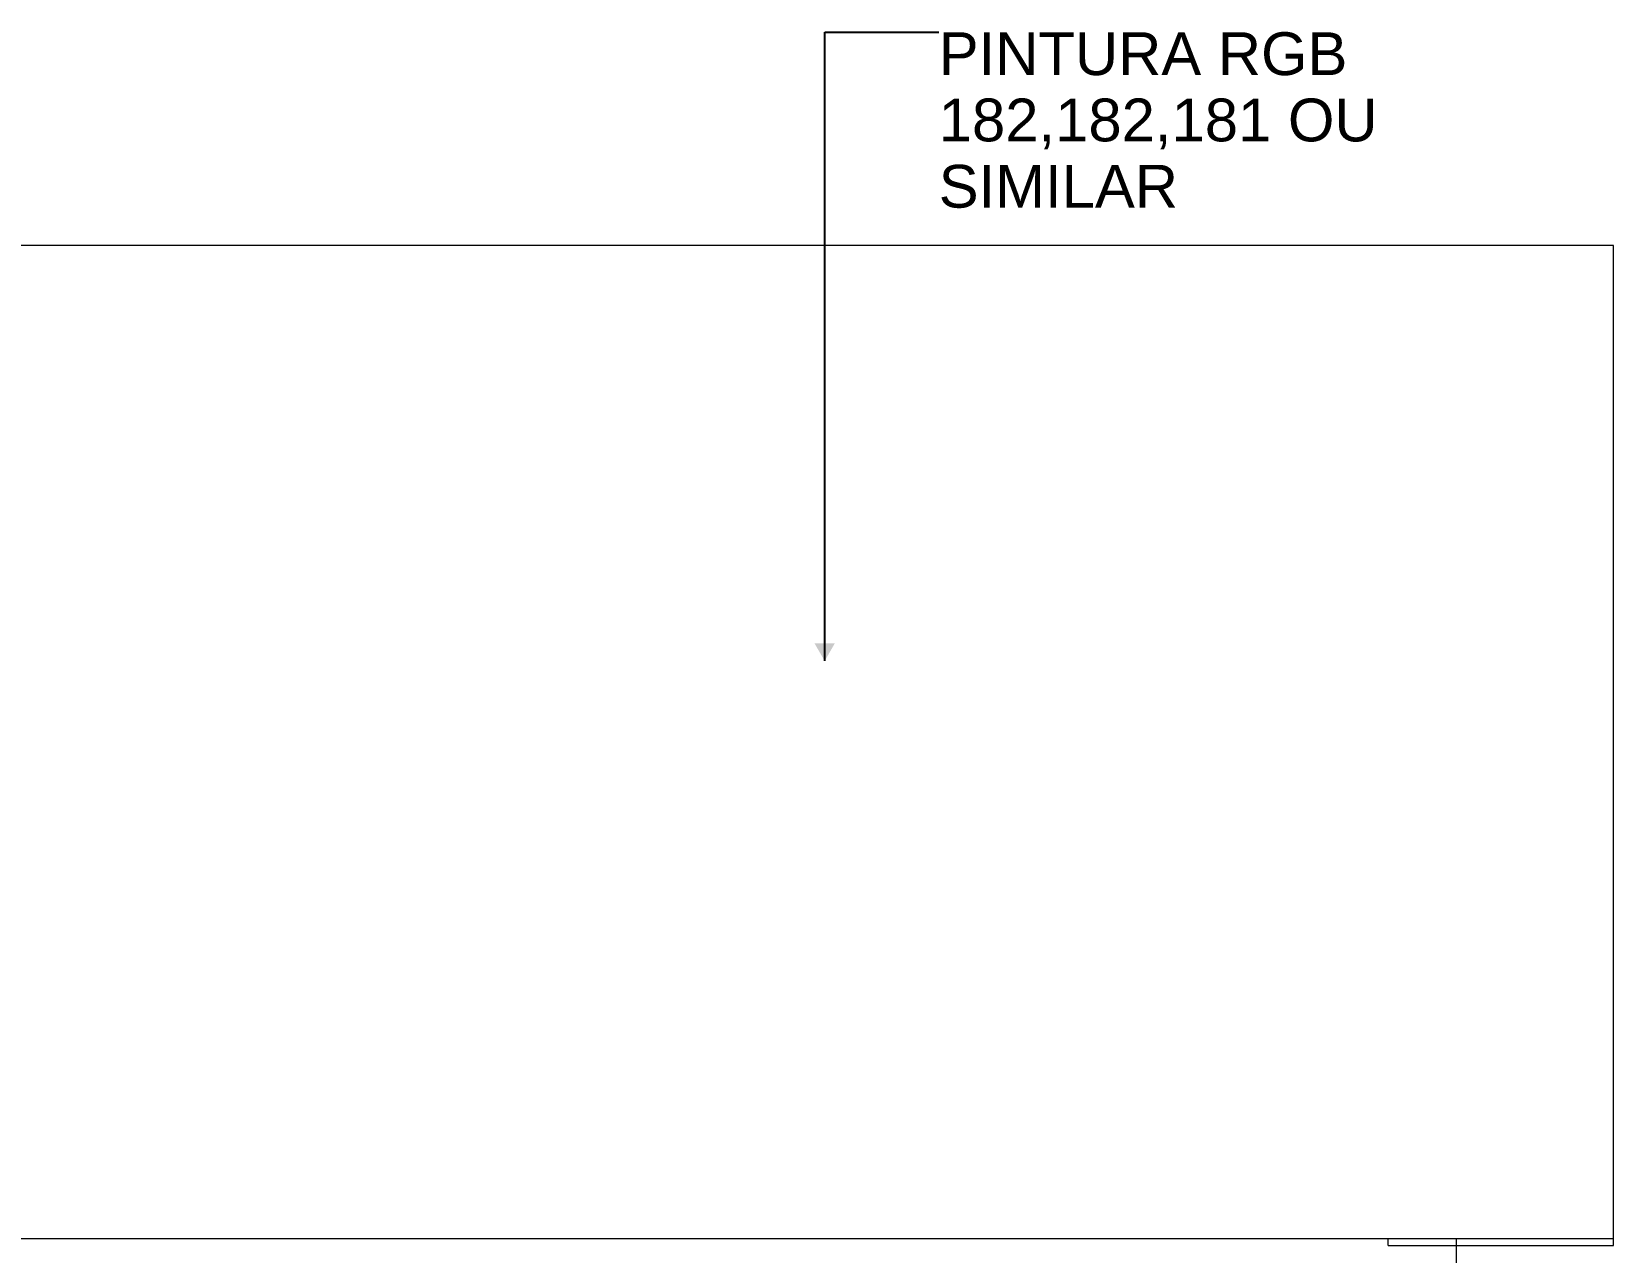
# Model space of a CAD drawing. Header units: metres. Extents: x -67.2 to -32.8, y -0.2 to 5.
# Drawn here: x -58.494 to -56.185, y 3.23 to 5.012 of the extents above; entities that cross this region are included whole.
import ezdxf

# ---------------------------------------------------------------- set-up
doc = ezdxf.new("R2010")
doc.units = ezdxf.units.M
doc.header["$MEASUREMENT"] = 0
for name, color, linetype, lineweight in [('COTAS EXECUTIVO.EXEC_Caneta_No__1', 7, 'Continuous', 35), ('COTAS EXECUTIVO.EXEC_Caneta_No__241', 7, 'Continuous', 13), ('FORRO.EXEC_Caneta_No__241', 7, 'Continuous', 13), ('PAREDE CONSTRUIR_Caneta_No__241', 7, 'Continuous', 13)]:
    doc.layers.add(name, color=color, linetype=linetype, lineweight=lineweight)
doc.styles.add('ESTILO_GERADO_1', font='arial.ttf')
doc.dimstyles.new('ESTILO_GERADO__5', dxfattribs={"dimtxt": 0.18, "dimasz": 0.0285, "dimexe": 0.18, "dimexo": 0.0625, "dimgap": 0, "dimtad": 0, "dimtih": 1, "dimtoh": 1, "dimdec": 4, "dimzin": 0, "dimdsep": 46, "dimcen": 0.09, "dimadec": 0, "dimazin": 0, "dimtfac": 1, "dimtdec": 4, "dimtmove": 0, "dimatfit": 3, "dimldrblk": 'ARROWHEAD_16', "dimfxl": 0, "dimtolj": 1, "dimtzin": 0, "dimarcsym": 0})

# ---------------------------------------------------------------- blocks, each defined once
blk = doc.blocks.new('ARROWHEAD_16')
at = {"linetype": 'Continuous', "lineweight": 0}
blk.add_hatch(color=0, dxfattribs=at).paths.add_polyline_path([(-0.9093, 0.525), (0, 0), (-0.9093, -0.525)])
at = {"color": 0, "linetype": 'Continuous', "lineweight": 0}
blk.add_line((0, 0), (-1, 0), dxfattribs=at)

msp = doc.modelspace()

# ---------------------------------------------------------------- linework, layer by layer
at = {"layer": 'FORRO.EXEC_Caneta_No__241', "color": 7, "linetype": 'Continuous', "lineweight": 13}
for p, q in [((-56.514, 3.24), (-56.514, 3.25)), ((-56.514, 3.24), (-56.414, 3.24)), ((-56.414, 3.24), (-56.1851, 3.24)), ((-56.1851, 3.24), (-56.1851, 3.25))]:
    msp.add_line(p, q, dxfattribs=at)
at = {"layer": 'PAREDE CONSTRUIR_Caneta_No__241', "color": 7, "linetype": 'Continuous', "lineweight": 13}
for p, q in [((-56.1851, 4.7), (-66.484, 4.7)), ((-56.1851, 3.25), (-56.1851, 4.7)), ((-56.414, 3.25), (-66.464, 3.25)), ((-56.414, 3.24), (-56.414, 3.25)), ((-56.1851, 3.25), (-56.414, 3.25)), ((-56.414, 0), (-56.414, 3.24))]:
    msp.add_line(p, q, dxfattribs=at)

# ---------------------------------------------------------------- texts
at = {"layer": 'COTAS EXECUTIVO.EXEC_Caneta_No__1', "color": 7, "linetype": 'Continuous', "lineweight": 35, "insert": (-57.1699, 5.0111), "char_height": 0.0625, "width": 0.845453, "attachment_point": 1, "line_spacing_factor": 0.928578, "style": 'ESTILO_GERADO_1'}
msp.add_mtext('\\A1;{\\pql;\\fArial|b0|i0|c0|p0;\\W1.000000;PINTURA RGB \\fArial|b0|i0|c0|p0;\\W1.000000;182\\fArial|b0|i0|c0|p0;\\W1.000000;,\\fArial|b0|i0|c0|p0;\\W1.000000;182\\fArial|b0|i0|c0|p0;\\W1.000000;,\\fArial|b0|i0|c0|p0;\\W1.000000;181\\fArial|b0|i0|c0|p0;\\W1.000000; OU SIMILAR}', dxfattribs=at)

# ---------------------------------------------------------------- leaders
at = {"layer": 'COTAS EXECUTIVO.EXEC_Caneta_No__241', "color": 7, "linetype": 'Continuous', "lineweight": 13, "annotation_type": 0, "has_hookline": 1, "hookline_direction": 0, "text_width": 0.6236}
msp.add_leader([(-57.3364, 4.0934), (-57.3364, 5.0111), (-57.1699, 5.0111)], dimstyle='ESTILO_GERADO__5', dxfattribs=at)

doc.saveas('drawing.dxf')
